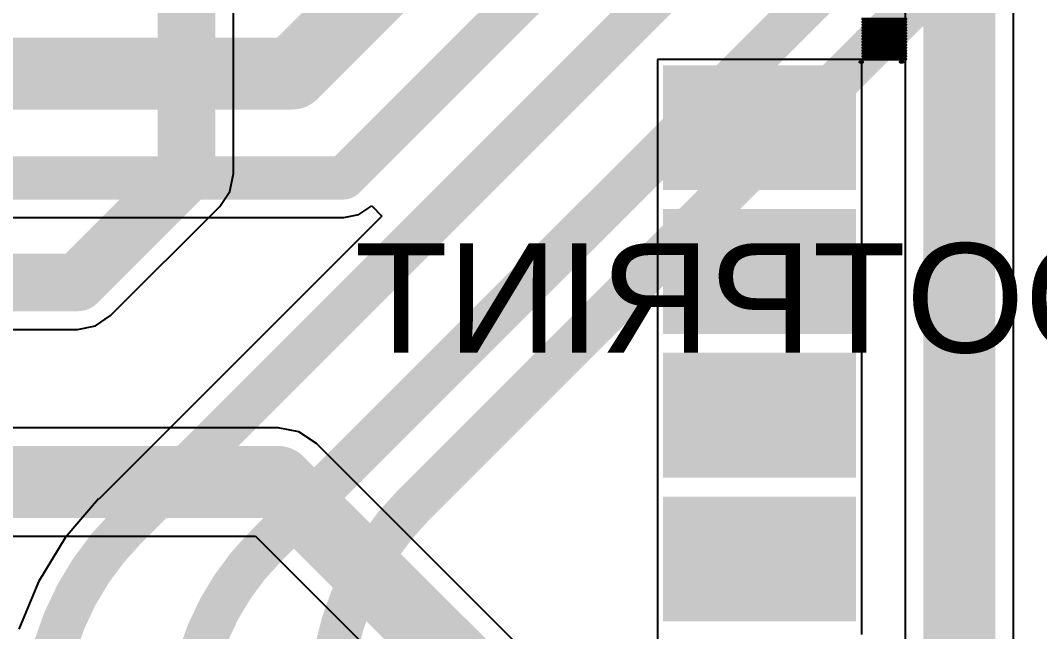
# Model space of a CAD drawing. Header units: millimetres. Extents: x -41 to 155, y -111 to 87.
# Drawn here: x -10.69 to -1.69, y 1.34 to 6.74 of the extents above; entities that cross this region are included whole.
import ezdxf

# ---------------------------------------------------------------- set-up
doc = ezdxf.new("R2010")
doc.units = ezdxf.units.MM
for name, color, linetype in [('BottomLayer', 5, 'Continuous'), ('BottomOverlay', 54, 'Continuous'), ('Mechanical1', 6, 'Continuous'), ('Mechanical2', 216, 'Continuous'), ('TopLayer', 1, 'Continuous'), ('TopOverlay', 2, 'Continuous'), ('TopPaste', 8, 'Continuous'), ('TopSolder', 216, 'Continuous')]:
    doc.layers.add(name, color=color, linetype=linetype)
doc.styles.add('Arial', font='', dxfattribs={"height": 0.2})
doc.styles.get('Arial').set_extended_font_data('Arial')

# ---------------------------------------------------------------- blocks, each defined once
blk = doc.blocks.new('38_SMD_M______3')
at = {"layer": 'TopLayer'}
for points in [[(1.46, -9.63), (1.46, -8.13), (2.36, -8.13), (2.36, -9.63)], [(2.73, -9.63), (2.73, -8.13), (3.63, -8.13), (3.63, -9.63)], [(4, -9.63), (4, -8.13), (4.9, -8.13), (4.9, -9.63)], [(5.27, -9.63), (5.27, -8.13), (6.17, -8.13), (6.17, -9.63)]]:
    blk.add_hatch(color=1, dxfattribs=at).paths.add_polyline_path(points)
at = {"layer": 'TopPaste'}
for points in [[(1.46, -9.63), (1.46, -8.13), (2.36, -8.13), (2.36, -9.63)], [(2.73, -9.63), (2.73, -8.13), (3.63, -8.13), (3.63, -9.63)], [(4, -9.63), (4, -8.13), (4.9, -8.13), (4.9, -9.63)], [(5.27, -9.63), (5.27, -8.13), (6.17, -8.13), (6.17, -9.63)]]:
    blk.add_hatch(color=8, dxfattribs=at).paths.add_polyline_path(points)
at = {"layer": 'TopSolder'}
for points in [[(1.3584, -9.7316), (1.3584, -8.0284), (2.4616, -8.0284), (2.4616, -9.7316)], [(2.6284, -9.7316), (2.6284, -8.0284), (3.7316, -8.0284), (3.7316, -9.7316)], [(3.8984, -9.7316), (3.8984, -8.0284), (5.0016, -8.0284), (5.0016, -9.7316)], [(5.1684, -9.7316), (5.1684, -8.0284), (6.2716, -8.0284), (6.2716, -9.7316)]]:
    blk.add_hatch(color=216, dxfattribs=at).paths.add_polyline_path(points)
at = {"layer": 'TopOverlay', "const_width": 0.127}
blk.add_lwpolyline([(6.5826, -9.2222), (9.0718, -9.2222)], dxfattribs=at)
at = {"layer": 'TopOverlay', "const_width": 0.0635}
blk.add_lwpolyline([(6.5508, -9.2222, 1), (6.6143, -9.2222, 1)], format="xyb", close=True, dxfattribs=at)

msp = doc.modelspace()

# ---------------------------------------------------------------- linework, layer by layer
at = {"layer": 'BottomLayer'}
for p, q in [((-7.6971, 5.0287), (-7.5837, 5.1045)), ((-7.5837, 5.1045), (-7.494, 5.0146)), ((-10.9777, 5.0021), (-7.8309, 5.0021)), ((-7.494, 5.0146), (-9.9935, 2.5152)), ((-7.8309, 5.0021), (-7.6971, 5.0287)), ((-9.995, 2.5167), (-10.2897, 2.1717)), ((-9.9935, 2.5152), (-9.995, 2.5167)), ((-10.2897, 2.1717), (-10.5268, 1.7848)), ((-10.5268, 1.7848), (-10.7005, 1.3655))]:
    msp.add_line(p, q, dxfattribs=at)
for points, const_width in [([(-8.2859, 6.2738), (1.5185, 16.0782)], 0.635), ([(-9.7463, 2.2679), (2.6924, 14.7066)], 0.381), ([(-7.8309, 5.3517), (1.2192, 14.4018)], 0.381), ([(-8.5205, 2.0967), (2.8629, 13.4801)], 0.381), ([(-7.2063, 2.4711), (2.9645, 12.6419)], 0.381), ([(-16.383, 6.2738), (-8.2859, 6.2738)], 0.635), ([(-11.2678, 5.3517), (-7.8309, 5.3517)], 0.381)]:
    msp.add_lwpolyline(points, dxfattribs=dict(at, const_width=const_width))
for points, const_width in [([(-8.4447, 6.2738, 1), (-8.1272, 6.2738, 1)], 0.3175), ([(-8.4447, 6.2738, 1), (-8.1272, 6.2738, 1)], 0.3175), ([(-7.9261, 5.3517, 1), (-7.7356, 5.3517, 1)], 0.1905), ([(-7.9261, 5.3517, 1), (-7.7356, 5.3517, 1)], 0.1905), ([(-7.3015, 2.4711, 1), (-7.111, 2.4711, 1)], 0.1905), ([(-7.3015, 2.4711, 1), (-7.111, 2.4711, 1)], 0.1905), ([(-9.8415, 2.2679, 1), (-9.651, 2.2679, 1)], 0.1905), ([(-9.8415, 2.2679, 1), (-9.651, 2.2679, 1)], 0.1905), ([(-8.6157, 2.0967, 1), (-8.4252, 2.0967, 1)], 0.1905), ([(-8.6157, 2.0967, 1), (-8.4252, 2.0967, 1)], 0.1905)]:
    msp.add_lwpolyline(points, format="xyb", close=True, dxfattribs=dict(at, const_width=const_width))
at = {"layer": 'BottomLayer', "const_width": 0.381}
for points in [[(-7.9502, 0.6751, -0.198912), (-7.2063, 2.4711)], [(-10.4902, 0.4719, -0.198912), (-9.7463, 2.2679)], [(-9.2074, 0.4383, -0.198912), (-8.5205, 2.0967)]]:
    msp.add_lwpolyline(points, format="xyb", dxfattribs=at)
at = {"layer": 'BottomOverlay', "const_width": 0.0254}
for points in [[(-3.248, 6.7564), (-2.867, 6.7564)], [(-3.248, 6.731), (-2.867, 6.731)], [(-3.248, 6.7056), (-2.867, 6.7056)], [(-3.248, 6.6802), (-2.867, 6.6802)], [(-3.248, 6.6548), (-2.867, 6.6548)], [(-3.248, 6.6294), (-2.867, 6.6294)], [(-3.248, 6.604), (-2.867, 6.604)], [(-3.248, 6.5786), (-2.867, 6.5786)], [(-3.248, 6.5532), (-2.867, 6.5532)], [(-3.248, 6.5278), (-2.867, 6.5278)], [(-3.248, 6.5024), (-2.867, 6.5024)], [(-3.248, 6.477), (-2.867, 6.477)], [(-3.248, 6.4516), (-2.867, 6.4516)], [(-3.248, 6.4262), (-2.867, 6.4262)], [(-3.248, 6.4008), (-2.867, 6.4008)], [(-3.2734, 6.3754), (-3.248, 6.3754)], [(-2.9178, 6.3754), (-2.8924, 6.3754)]]:
    msp.add_lwpolyline(points, dxfattribs=at)
at = {"layer": 'BottomOverlay', "const_width": 0.0127}
for points in [[(-3.2543, 6.7564, 1), (-3.2416, 6.7564, 1)], [(-2.8733, 6.7564, 1), (-2.8606, 6.7564, 1)], [(-3.2543, 6.731, 1), (-3.2416, 6.731, 1)], [(-3.2543, 6.7056, 1), (-3.2416, 6.7056, 1)], [(-3.2543, 6.6802, 1), (-3.2416, 6.6802, 1)], [(-3.2543, 6.6548, 1), (-3.2416, 6.6548, 1)], [(-2.8733, 6.731, 1), (-2.8606, 6.731, 1)], [(-2.8733, 6.7056, 1), (-2.8606, 6.7056, 1)], [(-2.8733, 6.6802, 1), (-2.8606, 6.6802, 1)], [(-2.8733, 6.6548, 1), (-2.8606, 6.6548, 1)], [(-3.2543, 6.6294, 1), (-3.2416, 6.6294, 1)], [(-3.2543, 6.604, 1), (-3.2416, 6.604, 1)], [(-3.2543, 6.5786, 1), (-3.2416, 6.5786, 1)], [(-2.8733, 6.6294, 1), (-2.8606, 6.6294, 1)], [(-2.8733, 6.604, 1), (-2.8606, 6.604, 1)], [(-2.8733, 6.5786, 1), (-2.8606, 6.5786, 1)], [(-3.2543, 6.5532, 1), (-3.2416, 6.5532, 1)], [(-3.2543, 6.5278, 1), (-3.2416, 6.5278, 1)], [(-3.2543, 6.5024, 1), (-3.2416, 6.5024, 1)], [(-3.2543, 6.477, 1), (-3.2416, 6.477, 1)], [(-2.8733, 6.5532, 1), (-2.8606, 6.5532, 1)], [(-2.8733, 6.5278, 1), (-2.8606, 6.5278, 1)], [(-2.8733, 6.5024, 1), (-2.8606, 6.5024, 1)], [(-2.8733, 6.477, 1), (-2.8606, 6.477, 1)], [(-3.2543, 6.4516, 1), (-3.2416, 6.4516, 1)], [(-3.2543, 6.4262, 1), (-3.2416, 6.4262, 1)], [(-3.2543, 6.4008, 1), (-3.2416, 6.4008, 1)], [(-2.8733, 6.4516, 1), (-2.8606, 6.4516, 1)], [(-2.8733, 6.4262, 1), (-2.8606, 6.4262, 1)], [(-2.8733, 6.4008, 1), (-2.8606, 6.4008, 1)], [(-3.2797, 6.3754, 1), (-3.267, 6.3754, 1)], [(-3.2543, 6.3754, 1), (-3.2416, 6.3754, 1)], [(-2.9241, 6.3754, 1), (-2.9114, 6.3754, 1)], [(-2.8987, 6.3754, 1), (-2.886, 6.3754, 1)]]:
    msp.add_lwpolyline(points, format="xyb", close=True, dxfattribs=at)
at = {"layer": 'Mechanical1', "const_width": 0.254}
msp.add_lwpolyline([(-26.7326, 19.8284, -3.064051), (-27.0164, -19.4272)], format="xyb", dxfattribs=at)
at = {"layer": 'Mechanical2', "const_width": 0.254}
msp.add_lwpolyline([(-27.7733, 19.435, -3.216016), (-28.067, -19.0083)], format="xyb", dxfattribs=at)
at = {"layer": 'TopLayer'}
for p, q in [((-1.9156, -3.8884), (-1.9156, 20.5455)), ((-2.8738, 20.347), (-2.8738, -3.8884)), ((-8.8042, 5.392), (-8.8042, 7.834)), ((-3.2562, 6.3986), (-5.061, 6.3986)), ((-5.061, 6.3986), (-5.061, 5.2556)), ((-3.2562, 5.2556), (-3.2562, 6.3986)), ((-8.8358, 5.2335), (-8.8042, 5.392)), ((-8.9256, 5.099), (-8.8358, 5.2335)), ((-5.061, 5.2556), (-5.061, 5.1612)), ((-3.2562, 5.1612), (-3.2562, 5.2556)), ((-5.061, 5.1612), (-5.061, 5.0668)), ((-3.2562, 5.0668), (-3.2562, 5.1612)), ((-9.8891, 4.1356), (-8.9256, 5.099)), ((-5.061, 5.0668), (-5.061, 3.9856)), ((-3.2562, 3.9856), (-3.2562, 5.0668)), ((-10.0235, 4.0457), (-9.8891, 4.1356)), ((-15.3987, 4.0142), (-10.1821, 4.0142)), ((-10.1821, 4.0142), (-10.0235, 4.0457)), ((-5.061, 3.9856), (-5.061, 3.8912)), ((-3.2562, 3.8912), (-3.2562, 3.9856)), ((-5.061, 3.8912), (-5.061, 3.7968)), ((-3.2562, 3.7968), (-3.2562, 3.8912)), ((-5.061, 3.7968), (-5.061, 2.7156)), ((-3.2562, 2.7156), (-3.2562, 3.7968)), ((-8.4106, 3.1461), (-13.2842, 3.1461)), ((-8.2272, 3.1096), (-8.4106, 3.1461)), ((-8.0718, 3.0058), (-8.2272, 3.1096)), ((-6.3398, 1.2738), (-8.0718, 3.0058)), ((-5.061, 2.7156), (-5.061, 2.6212)), ((-3.2562, 2.6212), (-3.2562, 2.7156)), ((-5.061, 2.6212), (-5.061, 2.5268)), ((-3.2562, 2.5268), (-3.2562, 2.6212)), ((-5.061, 2.5268), (-5.061, 1.4456)), ((-3.2562, 1.4456), (-3.2562, 2.5268)), ((-13.2842, 2.1879), (-8.609, 2.1879)), ((-8.609, 2.1879), (-7.1577, 0.7366)), ((-5.061, 1.4456), (-5.061, 1.3838)), ((-3.2562, 1.3186), (-3.2562, 1.4456)), ((-5.061, 1.3838), (-5.061, 1.2568))]:
    msp.add_line(p, q, dxfattribs=at)
for points, const_width in [([(-2.3947, -4.0683), (-2.3947, 20.5455)], 0.635), ([(-9.2186, 5.392), (-9.2186, 8.8262)], 0.508), ([(-10.1821, 4.4286), (-9.2186, 5.392)], 0.508), ([(-16.7253, 4.4286), (-10.1821, 4.4286)], 0.508), ([(-13.2842, 2.667), (-8.4106, 2.667)], 0.635), ([(-8.4106, 2.667), (-6.6786, 0.935)], 0.635)]:
    msp.add_lwpolyline(points, dxfattribs=dict(at, const_width=const_width))
for points, const_width in [([(-9.3456, 5.392, 1), (-9.0916, 5.392, 1)], 0.254), ([(-9.3456, 5.392, 1), (-9.0916, 5.392, 1)], 0.254), ([(-10.3091, 4.4286, 1), (-10.0551, 4.4286, 1)], 0.254), ([(-10.3091, 4.4286, 1), (-10.0551, 4.4286, 1)], 0.254), ([(-8.5693, 2.667, 1), (-8.2518, 2.667, 1)], 0.3175), ([(-8.5693, 2.667, 1), (-8.2518, 2.667, 1)], 0.3175)]:
    msp.add_lwpolyline(points, format="xyb", close=True, dxfattribs=dict(at, const_width=const_width))

# ---------------------------------------------------------------- block references
at = {"rotation": 90}
msp.add_blockref('38_SMD_M______3', (-13.0386, 0.0762), dxfattribs=at)

# ---------------------------------------------------------------- texts
at = {"layer": 'BottomOverlay', "style": 'Arial', "text_generation_flag": 2}
msp.add_text('ZERO CARBON FOOTPRINT', height=0.9652, rotation=360, dxfattribs=at).set_placement((10.3156, 3.81))

doc.saveas('drawing.dxf')
